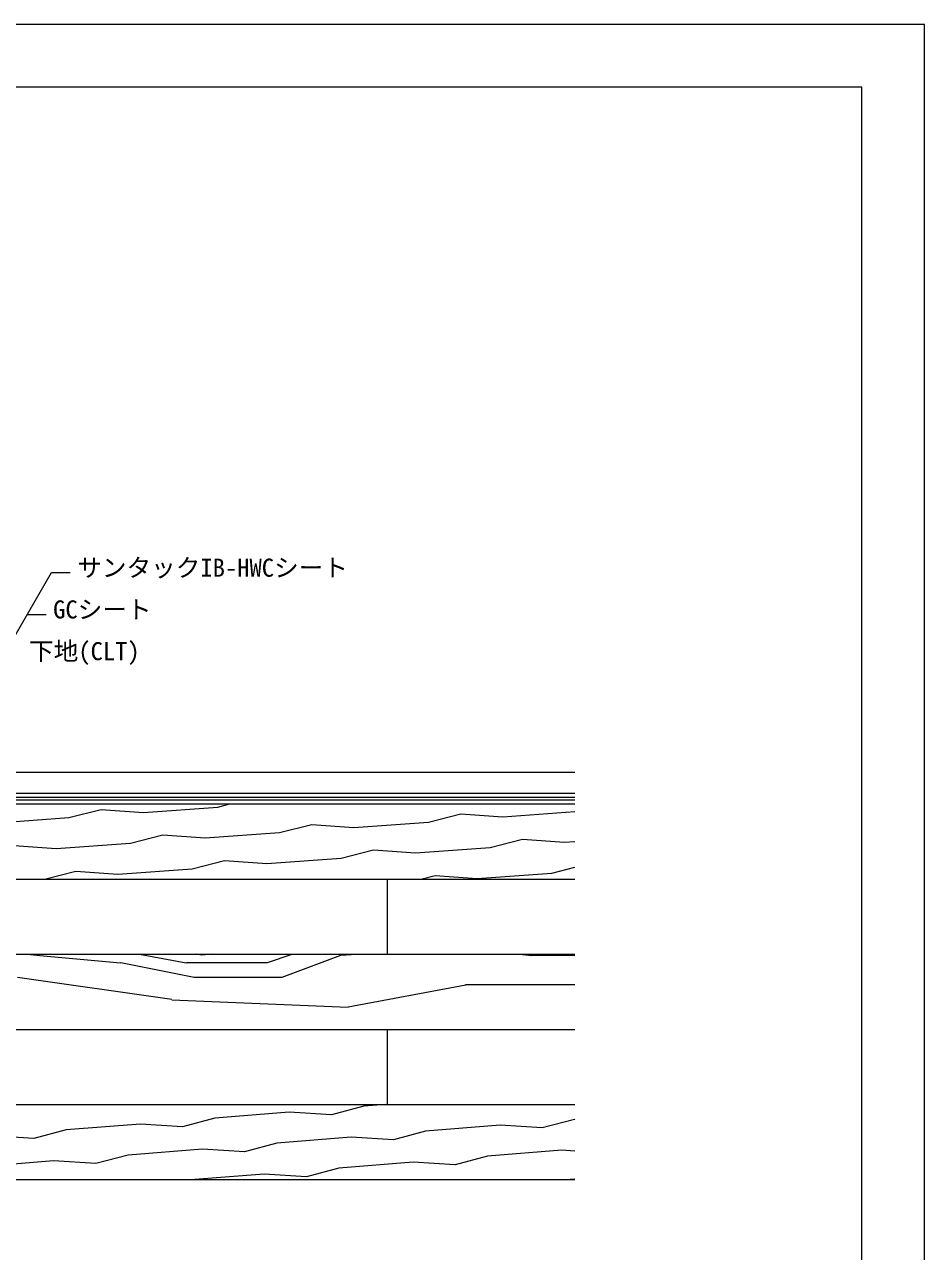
# Model space of a CAD drawing. Units: millimetres, scale not verified. Extents: x -840 to 840, y -594 to 594.
# Drawn here: x 265 to 840, y -190 to 594 of the extents above; entities that cross this region are included whole.
import ezdxf
from ezdxf.enums import TextEntityAlignment as Align

# ---------------------------------------------------------------- set-up
doc = ezdxf.new("R2010")
doc.units = ezdxf.units.MM
doc.header["$LTSCALE"] = 2
for name, color, linetype, lineweight in [('0-0_輪郭線', 2, 'Continuous', 9), ('0-1_図面枠', 7, 'Continuous', 9), ('0-2_文字', 5, 'Continuous', 9), ('0-6_野地板', 2, 'Continuous', 9), ('0-8_実線', 7, 'Continuous', 9), ('0-A_IBｼｰﾄ', 7, 'Continuous', 9), ('0-E_寸法線', 7, 'Continuous', 9)]:
    doc.layers.add(name, color=color, linetype=linetype, lineweight=lineweight)
doc.styles.add('ＭＳ ゴシック', font='')
doc.styles.get('ＭＳ ゴシック').set_extended_font_data('MS Gothic')

msp = doc.modelspace()

# ---------------------------------------------------------------- linework, layer by layer
at = {"layer": '0-0_輪郭線'}
msp.add_lwpolyline([(800, 554), (-800, 554), (-800, -554), (800, -554)], close=True, dxfattribs=at)
at = {"layer": '0-1_図面枠'}
msp.add_lwpolyline([(840, -594), (840, 594), (-840, 594), (-840, -594)], close=True, dxfattribs=at)
at = {"layer": '0-6_野地板'}
for p, q in [((-223.365, 96), (616.635, 96)), ((388.384, 94.028), (396.08, 96)), ((245.636, 83.884), (293.219, 87.265)), ((293.219, 87.265), (313.885, 92.56)), ((313.885, 92.56), (340.801, 90.647)), ((340.801, 90.647), (388.384, 94.028)), ((522.969, 84.464), (543.635, 89.758)), ((543.635, 89.758), (570.551, 87.845)), ((570.551, 87.845), (616.635, 91.121)), ((427.803, 77.701), (448.469, 82.995)), ((448.469, 82.995), (475.386, 81.082)), ((475.386, 81.082), (522.969, 84.464)), ((285.055, 67.556), (332.638, 70.937)), ((332.638, 70.937), (353.303, 76.232)), ((353.303, 76.232), (380.22, 74.319)), ((380.22, 74.319), (427.803, 77.701)), ((562.387, 68.136), (583.053, 73.431)), ((583.053, 73.431), (609.97, 71.518)), ((609.97, 71.518), (616.635, 71.991)), ((258.138, 69.469), (285.055, 67.556)), ((467.222, 61.373), (487.888, 66.667)), ((487.888, 66.667), (514.805, 64.754)), ((514.805, 64.754), (562.387, 68.136)), ((372.056, 54.61), (392.722, 59.904)), ((392.722, 59.904), (419.639, 57.991)), ((419.639, 57.991), (467.222, 61.373)), ((601.806, 51.808), (616.635, 55.607)), ((-223.365, 48), (616.635, 48)), ((277.49, 48), (297.557, 53.141)), ((297.557, 53.141), (324.474, 51.228)), ((324.474, 51.228), (372.056, 54.61)), ((496.635, 48), (496.635, 0)), ((518.175, 48), (527.307, 50.339)), ((527.307, 50.339), (554.224, 48.427)), ((554.224, 48.427), (601.806, 51.808)), ((-223.365, 0), (616.635, 0)), ((266.487, 0), (274.612, -0.739)), ((338.362, 0), (368.243, -5.433)), ((377.912, -0.669), (374.566, 0)), ((384.652, 0), (377.914, -0.674)), ((420.044, -5.283), (435.893, 0)), ((466.961, -0.664), (476.916, 0)), ((580.94, 0), (589.066, -0.739)), ((274.612, -0.739), (326.239, -5.432)), ((326.286, -5.363), (373.219, -14.749)), ((368.422, -5.333), (420.049, -5.333)), ((429.42, -14.679), (466.967, -0.599)), ((589.009, -0.64), (616.635, -0.64)), ((260.395, -14.644), (358.955, -28.724)), ((373.115, -14.72), (429.435, -14.72)), ((471.742, -33.594), (546.835, -19.514)), ((546.769, -19.413), (616.635, -19.413)), ((359.071, -29.073), (471.711, -33.767)), ((-223.365, -48), (616.635, -48)), ((496.635, -48), (496.635, -96)), ((-223.365, -96), (616.635, -96)), ((434.069, -100.9), (386.518, -104.696)), ((461.002, -102.578), (434.069, -100.9)), ((481.621, -97.103), (461.002, -102.578)), ((495.436, -96), (481.621, -97.103)), ((338.966, -108.493), (291.415, -112.29)), ((365.899, -110.171), (338.966, -108.493)), ((386.518, -104.696), (365.899, -110.171)), ((568.732, -109.29), (521.181, -113.086)), ((595.665, -110.968), (568.732, -109.29)), ((616.284, -105.493), (595.665, -110.968)), ((616.635, -105.465), (616.284, -105.493)), ((270.796, -117.765), (243.864, -116.087)), ((291.415, -112.29), (270.796, -117.765)), ((473.629, -116.883), (426.078, -120.68)), ((500.562, -118.561), (473.629, -116.883)), ((521.181, -113.086), (500.562, -118.561)), ((378.526, -124.476), (330.975, -128.273)), ((405.459, -126.154), (378.526, -124.476)), ((426.078, -120.68), (405.459, -126.154)), ((608.292, -125.273), (560.74, -129.069)), ((616.635, -125.793), (608.292, -125.273)), ((283.423, -132.07), (235.872, -135.867)), ((310.356, -133.748), (283.423, -132.07)), ((330.975, -128.273), (310.356, -133.748)), ((513.189, -132.866), (465.638, -136.663)), ((540.122, -134.544), (513.189, -132.866)), ((560.74, -129.069), (540.122, -134.544)), ((418.086, -140.46), (373.745, -144)), ((445.019, -142.138), (418.086, -140.46)), ((465.638, -136.663), (445.019, -142.138)), ((-223.365, -144), (616.635, -144)), ((616.635, -143.748), (613.485, -144))]:
    msp.add_line(p, q, dxfattribs=at)
at = {"layer": '0-8_実線'}
for points in [[(-147.587, 114.489), (-92.654, 114.489), (-92.654, 100.267), (616.635, 100.267)], [(-147.587, 112.889), (-94.254, 112.889), (-94.254, 98.667), (616.635, 98.667)]]:
    msp.add_lwpolyline(points, dxfattribs=at)
at = {"layer": '0-A_IBｼｰﾄ'}
for points in [[(-237.342, 141.6), (-75.102, 141.6), (-31.224, 116.267), (616.635, 116.267)], [(-237.342, 128.267), (-78.675, 128.267), (-34.796, 102.933), (616.635, 102.933)]]:
    msp.add_lwpolyline(points, dxfattribs=at)
at = {"layer": '0-E_寸法線'}
for p, q in [((196.635, 96), (281.97, 243.807)), ((281.97, 243.807), (293.97, 243.807)), ((266.573, 217.138), (278.573, 217.138))]:
    msp.add_line(p, q, dxfattribs=at)

# ---------------------------------------------------------------- texts
at = {"layer": '0-2_文字', "color": 7, "style": 'ＭＳ ゴシック'}
for s, p in [('サンタックIB-HWCシート', (298.511, 237.748)), ('GCシート', (283.114, 211.079)), ('下地(CLT)', (267.717, 184.411))]:
    msp.add_text(s, height=11.54, dxfattribs=at).set_placement(p, align=Align.BOTTOM_LEFT)

doc.saveas('drawing.dxf')
